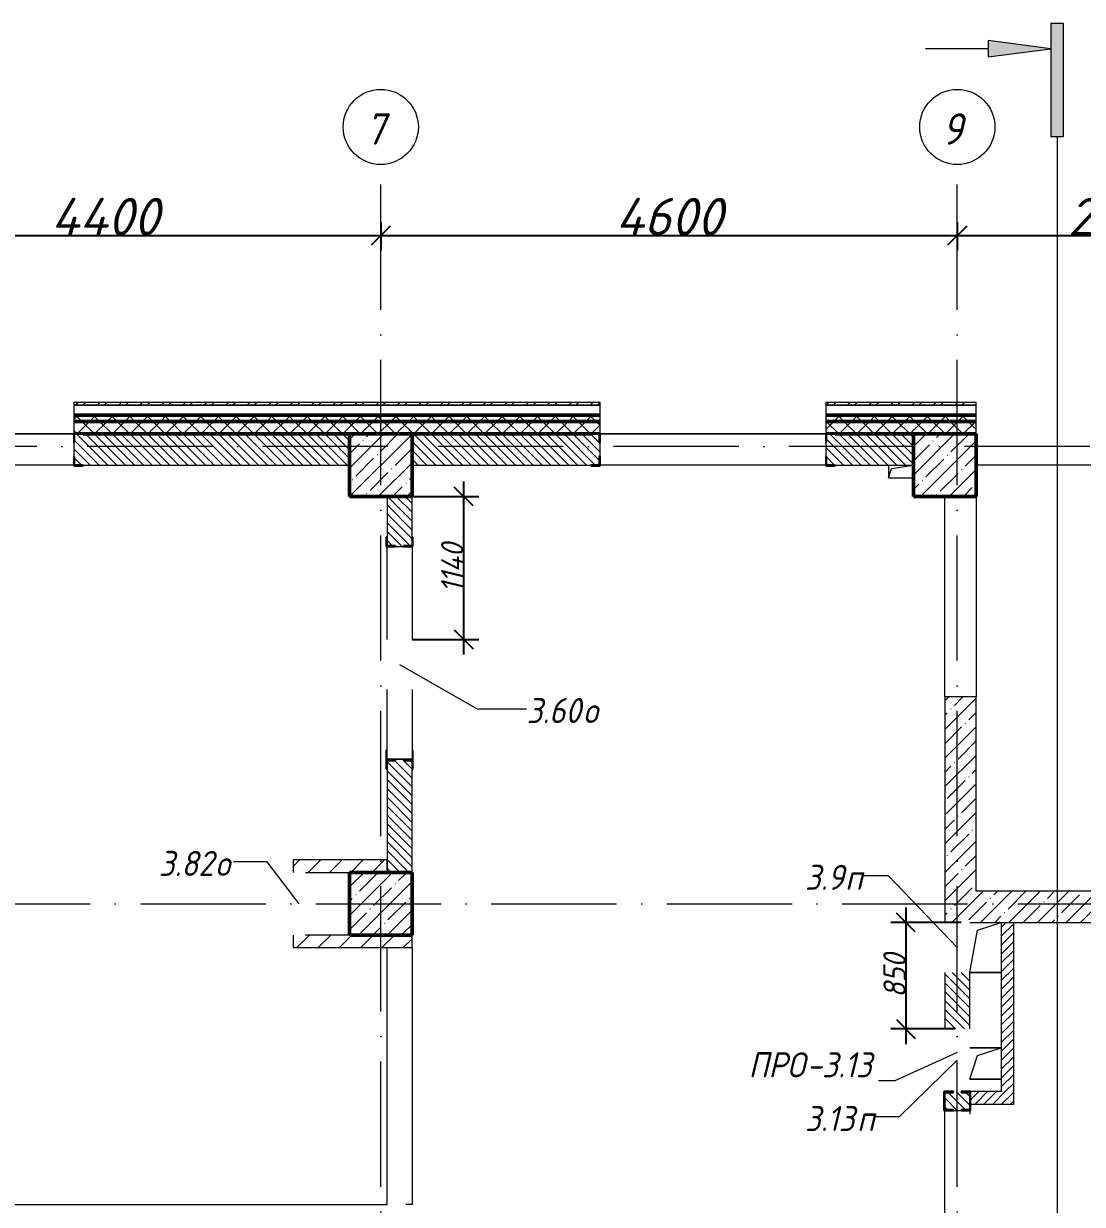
# Model space of a CAD drawing. Header units: millimetres. Extents: x -537608 to 253996, y -217170 to 186033.
# Drawn here: x -171684 to -163237, y 124765 to 134190 of the extents above; entities that cross this region are included whole.
import ezdxf

# ---------------------------------------------------------------- set-up
doc = ezdxf.new("R2010")
doc.units = ezdxf.units.MM
doc.linetypes.add('50_200_ШТРИХ_1Т_ш5_п1_п1_', pattern=[1400, 1000, -200, 0, -200])
for name, color, linetype, lineweight in [('A-____-____-DIMS', 7, 'Continuous', 9), ('A-FLOR-____-OTLN', 7, 'Continuous', 9), ('A-GENM-____-IDEN', 7, 'Continuous', 9), ('A-GENM-____-MCUT', 7, 'Continuous', 25), ('A-GENM-____-OTLN', 7, 'Continuous', 9), ('A-GENM-____-OTLN-1', 7, 'Continuous', 25), ('A-GLAZ-____-IDEN', 7, 'Continuous', 9), ('A-WALL-____-MCUT-1', 7, 'Continuous', 9), ('A-WALL-____-MCUT-2', 7, 'Continuous', 50), ('A-WALL-____-MCUT-3', 7, 'Continuous', 9), ('A-WALL-____-OTLN', 7, 'Continuous', 9), ('A-WALL-____-PATT-1', 7, 'Continuous', 9), ('A-WALL-FNSH-MCUT-1', 7, 'Continuous', 9), ('G-____-____-SYMB', 7, 'Continuous', 9), ('I-WALL-____-OTLN', 7, 'Continuous', 9), ('S-COLS-____-MCUT', 7, 'Continuous', 50), ('S-COLS-____-OTLN', 7, 'Continuous', 9), ('S-GRID-____-IDEN', 7, 'Continuous', 9), ('S-GRID-____-OTLN-1', 7, '50_200_ШТРИХ_1Т_ш5_п1_п1_', 9)]:
    doc.layers.add(name, color=color, linetype=linetype, lineweight=lineweight)
doc.layers.add('G-____-____-SYMB-1', color=9, linetype='Continuous', lineweight=9, true_color=0x808080)
doc.styles.add('ISOCPEUR_I', font='isocpeui.ttf', dxfattribs={"height": 300})
doc.styles.add('ISOCPEUR_I_10', font='isocpeui.ttf', dxfattribs={"width": 0.9, "height": 180})
doc.styles.add('ISOCPEUR_I_9', font='isocpeui.ttf', dxfattribs={"width": 0.9, "height": 250})
doc.dimstyles.new('ISO-1_8_0_9К_СРЕДНИЙ_Кладочные_4', dxfattribs={"dimscale": 304.8, "dimtxt": 179.276612, "dimasz": 0.492126, "dimexe": 0.393701, "dimexo": 0, "dimgap": 0, "dimtad": 1, "dimdec": 3, "dimrnd": 0.001, "dimdsep": 46, "dimtxsty": 'ISOCPEUR_I_10', "dimblk1": 'OBLIQUE', "dimblk2": 'OBLIQUE', "dimsah": 1, "dimcen": 0.09, "dimdle": 0.393701, "dimazin": 0, "dimtfac": 1, "dimtdec": 4, "dimtix": 1, "dimtmove": 1, "dimatfit": 3, "dimfxl": 1, "dimtvp": 1, "dimtolj": 1, "dimtzin": 0, "dimarcsym": 2})
doc.dimstyles.new('ISO-2_5_0_9К_БОЛЬШОЙ_ОСИ', dxfattribs={"dimscale": 304.8, "dimtxt": 248.995294, "dimasz": 0.492126, "dimexe": 0.393701, "dimexo": 0, "dimgap": 0, "dimtad": 1, "dimdec": 0, "dimzin": 0, "dimdsep": 46, "dimtxsty": 'ISOCPEUR_I', "dimblk1": 'OBLIQUE', "dimblk2": 'OBLIQUE', "dimsah": 1, "dimcen": 0.09, "dimdle": 0.393701, "dimazin": 0, "dimtfac": 1, "dimtdec": 4, "dimtix": 1, "dimtmove": 0, "dimatfit": 3, "dimfxl": 1, "dimtvp": 1, "dimtolj": 1, "dimtzin": 0, "dimarcsym": 2})
pattern_1 = [(135, (-178684.97, 83184.237), (-35.35534, -35.35534), [])]
pattern_2 = [(45, (-178684.97, 83184.24), (-70.71068, 70.71068), []), (135, (-178684.97, 83184.24), (-70.71068, -70.71068), [])]
pattern_3 = [(45, (-178684.97, 83184.237), (-35.35534, 35.35534), [])]
pattern_4 = [(45, (-178684.97, 83184.24), (-114.04925, 114.04925), []), (45, (-178570.92, 83184.24), (-114.04925, 114.04925), [201.612, -40.322, 3.353, -36.97])]
pattern_5 = [(45, (-178684.97, 83184.24), (-84.8528, 84.8528), [])]

# ---------------------------------------------------------------- blocks, each defined once
blk = doc.blocks.new('BSC_Колонна _Прямоугольная - 500х500-V12-АР1_План отверстий 3 этажа в осях 1-64_А-ГГ')
at = {"layer": 'S-COLS-____-OTLN'}
h = blk.add_hatch(dxfattribs=at)
h.set_pattern_fill('FP_46', color=256, style=0, pattern_type=2)
h.set_pattern_definition([(45, (-9850, -43981.04), (-114.04925, 114.04925), []), (45, (-9735.95, -43981.04), (-114.04925, 114.04925), [201.613, -40.323, 3.353, -36.97])])
h.paths.add_polyline_path([(-250, -250), (250, -250), (250, 250), (-250, 250)], flags=0)
at = {"layer": 'S-COLS-____-MCUT'}
for p, q in [((250, 250), (-250, 250)), ((-250, 250), (-250, -250)), ((250, -250), (250, 250)), ((-250, -250), (250, -250))]:
    blk.add_line(p, q, dxfattribs=at)
blk = doc.blocks.new('BSC_Колонна _Прямоугольная - 500х500-V78-АР1_План отверстий 3 этажа в осях 1-64_А-ГГ')
at = {"layer": 'S-COLS-____-OTLN'}
h = blk.add_hatch(dxfattribs=at)
h.set_pattern_fill('FP_115', color=256, style=0, pattern_type=2)
h.set_pattern_definition([(45, (-9850, -47481.04), (-114.04925, 114.04925), []), (45, (-9735.95, -47481.04), (-114.04925, 114.04925), [201.613, -40.323, 3.353, -36.97])])
h.paths.add_polyline_path([(-250, -250), (250, -250), (250, 250), (-250, 250)], flags=0)
at = {"layer": 'S-COLS-____-MCUT'}
for p, q in [((250, 250), (-250, 250)), ((-250, 250), (-250, -250)), ((250, -250), (250, 250)), ((-250, -250), (250, -250))]:
    blk.add_line(p, q, dxfattribs=at)
blk = doc.blocks.new('Фахверк_СКБ_Уголок - 250_2700-27497298-АР1_План отверстий 3 этажа в осях 1-64_А-ГГ')
at = {"layer": 'A-GENM-____-MCUT'}
for p, q in [((200, 181), (125, 181)), ((125, 181), (125, 106)), ((125, 106), (131, 106)), ((131, 106), (131, 175)), ((131, 175), (200, 175)), ((200, 175), (200, 181)), ((131, -6), (125, -6)), ((125, -6), (125, -81)), ((125, -81), (200, -81)), ((131, -75), (131, -6)), ((200, -75), (131, -75)), ((200, -81), (200, -75))]:
    blk.add_line(p, q, dxfattribs=at)
blk = doc.blocks.new('Фахверк_СКБ_Уголок - 200_3960_зеркало-28268689-АР1_План отверстий 3 этажа в осях 1-64_А-ГГ')
at = {"layer": 'A-GENM-____-MCUT'}
for p, q in [((200, 156), (125, 156)), ((125, 156), (125, 81)), ((131, 81), (131, 150)), ((131, 150), (200, 150)), ((200, 150), (200, 156)), ((125, 81), (131, 81)), ((131, 19), (125, 19)), ((125, 19), (125, -56)), ((131, -50), (131, 19)), ((125, -56), (200, -56)), ((200, -50), (131, -50)), ((200, -56), (200, -50))]:
    blk.add_line(p, q, dxfattribs=at)
blk = doc.blocks.new('154_Стойка_СКБ_Уголок - СМ-2480_200-28346303-АР1_План отверстий 3 этажа в осях 1-64_А-ГГ')
at = {"layer": 'A-GENM-____-MCUT'}
for p, q in [((125, 156), (125, 81)), ((200, 156), (125, 156)), ((131, 81), (131, 150)), ((131, 150), (200, 150)), ((200, 150), (200, 156)), ((125, 81), (131, 81)), ((131, 19), (125, 19)), ((125, 19), (125, -56)), ((131, -50), (131, 19)), ((125, -56), (200, -56)), ((200, -50), (131, -50)), ((200, -56), (200, -50))]:
    blk.add_line(p, q, dxfattribs=at)
blk = doc.blocks.new('Стойка_Влож_Полоса боковая - Полоса-28213942-АР1_План отверстий 3 этажа в осях 1-64_А-ГГ')
at = {"layer": 'A-GENM-____-OTLN'}
for p, q in [((-5, 60), (0, 60)), ((-5, -60), (-5, 60)), ((0, 31), (0, -31)), ((0, -60), (-5, -60))]:
    blk.add_line(p, q, dxfattribs=at)
blk = doc.blocks.new('Стойка_Влож_Уголок_Опорный - Уголок-28213941-АР1_План отверстий 3 этажа в осях 1-64_А-ГГ')
at = {"layer": 'A-GENM-____-OTLN'}
for p, q in [((-212, -6), (-212, 0)), ((0, 0), (0, -6)), ((-212, -75), (-212, -6)), ((-212, -6), (-206, -6)), ((-212, -75), (-206, -75)), ((-6, -6), (0, -6)), ((-6, -75), (0, -75)), ((0, -6), (0, -75))]:
    blk.add_line(p, q, dxfattribs=at)
blk = doc.blocks.new('Фахверк_СКБ_Уголок - 200_3960-28268576-АР1_План отверстий 3 этажа в осях 1-64_А-ГГ')
at = {"layer": 'A-GENM-____-MCUT'}
for p, q in [((200, 156), (125, 156)), ((125, 156), (125, 81)), ((131, 81), (131, 150)), ((131, 150), (200, 150)), ((200, 150), (200, 156)), ((125, 81), (131, 81)), ((131, 19), (125, 19)), ((125, 19), (125, -56)), ((131, -50), (131, 19)), ((125, -56), (200, -56)), ((200, -50), (131, -50)), ((200, -56), (200, -50))]:
    blk.add_line(p, q, dxfattribs=at)
blk = doc.blocks.new('AR_Отверстие прямоугольное _в плите_ - AR_Отверстие прямоугольное _в плите_-30459204-АР1_План отверстий 3 этажа в осях 1-64_А-ГГ')
at = {"layer": 'A-GENM-____-OTLN'}
for p, q in [((-62.5, 137.5), (125, 200)), ((-125, -200), (-62.5, 137.5)), ((-125, -200), (125, -200))]:
    blk.add_line(p, q, dxfattribs=at)
blk = doc.blocks.new('AR_Отверстие прямоугольное _в плите_ - AR_Отверстие прямоугольное _в плите_-30458064-АР1_План отверстий 3 этажа в осях 1-64_А-ГГ')
at = {"layer": 'A-GENM-____-OTLN'}
for p, q in [((125, 125), (-125, 125)), ((-62.5, 62.5), (125, 125)), ((-125, -125), (-62.5, 62.5)), ((-125, -125), (125, -125))]:
    blk.add_line(p, q, dxfattribs=at)
blk = doc.blocks.new('AR_Отверстие прямоугольное _в плите_ - AR_Отверстие прямоугольное _в плите_-V180-АР1_План отверстий 3 этажа в осях 1-64_А-ГГ')
at = {"layer": 'A-GENM-____-OTLN'}
for p, q in [((-100, 50), (-100, -50)), ((-100, -50), (-75, 25)), ((-75, 25), (100, 50)), ((-100, -50), (100, -50))]:
    blk.add_line(p, q, dxfattribs=at)
blk = doc.blocks.new('Ось сетки - Круг_Ø6_00__ISO-2_5_0_9K_-25732049-АР1_План отверстий 3 этажа в осях 1-64_А-ГГ')
at = {"layer": 'S-GRID-____-IDEN'}
blk.add_circle((0, 0), 3, dxfattribs=at)
blk = doc.blocks.new('Разрез - Заголовок разреза-10218885-АР1_План отверстий 3 этажа в осях 1-64_А-ГГ')
at = {"layer": 'G-____-____-SYMB'}
for points in [[(0, 0.5), (0, -0.5), (-9, -0.5), (-9, 0.5)], [(-6.342, -5.5), (-7.658, -5.5), (-7, -0.5)]]:
    blk.add_hatch(color=256, dxfattribs=at).paths.add_polyline_path(points, flags=0)
for p, q in [((0, 0.5), (-9, 0.5)), ((-9, 0.5), (-9, -0.5)), ((0, -0.5), (0, 0.5)), ((-9, -0.5), (0, -0.5)), ((-7, -0.5), (-7.658, -5.5)), ((-6.342, -5.5), (-7, -0.5)), ((-7.658, -5.5), (-6.342, -5.5)), ((-7, -5.5), (-7, -10.5))]:
    blk.add_line(p, q, dxfattribs=at)
blk = doc.blocks.new('_Oblique')
at = {"color": 0, "linetype": 'ByBlock', "lineweight": -2}
blk.add_line((-0.5, -0.5), (0.5, 0.5), dxfattribs=at)
blk = doc.blocks.new('*D1090')
at = {"layer": 'A-____-____-DIMS', "color": 0, "lineweight": -2, "transparency": 16777216}
for p, q in [((-164644.9, 127135.3), (-164644.9, 126045.3)), ((-164203, 127015.3), (-164764.9, 127015.3)), ((-164253, 126165.3), (-164764.9, 126165.3))]:
    blk.add_line(p, q, dxfattribs=at)
at = {"layer": 'Defpoints', "color": 0, "transparency": 16777216}
for p in [(-164203, 127015.3), (-164644.9, 126165.3), (-164253, 126165.3)]:
    blk.add_point(p, dxfattribs=at)
at = {"layer": 'A-____-____-DIMS', "color": 0, "lineweight": -2, "transparency": 16777216, "xscale": 150, "yscale": 150, "zscale": 150}
for p, rotation in [((-164644.9, 127015.3), 90), ((-164644.9, 126165.3), 270)]:
    blk.add_blockref('_Oblique', p, dxfattribs=dict(at, rotation=rotation))
at = {"layer": 'A-____-____-DIMS', "color": 0, "transparency": 16777216, "insert": (-164734.9, 126590.3), "char_height": 180, "width": 409.578, "attachment_point": 5, "rotation": 90, "style": 'ISOCPEUR_I_10'}
blk.add_mtext('\\A1;850', dxfattribs=at)
blk = doc.blocks.new('*D1200')
at = {"layer": 'A-____-____-DIMS', "color": 0, "lineweight": -2, "transparency": 16777216}
for p, q in [((-173235, 132605.1), (-173235, 132379)), ((-168835, 132605.1), (-168835, 132379)), ((-173355, 132499), (-168715, 132499))]:
    blk.add_line(p, q, dxfattribs=at)
at = {"layer": 'Defpoints', "color": 0, "transparency": 16777216}
for p in [(-173235, 132605.1), (-168835, 132605.1), (-168835, 132499)]:
    blk.add_point(p, dxfattribs=at)
at = {"layer": 'A-____-____-DIMS', "color": 0, "lineweight": -2, "transparency": 16777216, "xscale": 150, "yscale": 150, "zscale": 150, "rotation": 180}
blk.add_blockref('_Oblique', (-173235, 132499), dxfattribs=at)
at = {"layer": 'A-____-____-DIMS', "color": 0, "lineweight": -2, "transparency": 16777216, "xscale": 150, "yscale": 150, "zscale": 150}
blk.add_blockref('_Oblique', (-168835, 132499), dxfattribs=at)
at = {"layer": 'A-____-____-DIMS', "color": 0, "transparency": 16777216, "insert": (-171035, 132649), "char_height": 300, "width": 804.446, "attachment_point": 5, "style": 'ISOCPEUR_I'}
blk.add_mtext('\\A1;4400', dxfattribs=at)
blk = doc.blocks.new('*D1201')
at = {"layer": 'A-____-____-DIMS', "color": 0, "lineweight": -2, "transparency": 16777216}
for p, q in [((-168835, 132605.1), (-168835, 132379)), ((-164235, 132605.1), (-164235, 132379)), ((-168955, 132499), (-164115, 132499))]:
    blk.add_line(p, q, dxfattribs=at)
at = {"layer": 'Defpoints', "color": 0, "transparency": 16777216}
for p in [(-168835, 132605.1), (-164235, 132605.1), (-164235, 132499)]:
    blk.add_point(p, dxfattribs=at)
at = {"layer": 'A-____-____-DIMS', "color": 0, "lineweight": -2, "transparency": 16777216, "xscale": 150, "yscale": 150, "zscale": 150, "rotation": 180}
blk.add_blockref('_Oblique', (-168835, 132499), dxfattribs=at)
at = {"layer": 'A-____-____-DIMS', "color": 0, "lineweight": -2, "transparency": 16777216, "xscale": 150, "yscale": 150, "zscale": 150}
blk.add_blockref('_Oblique', (-164235, 132499), dxfattribs=at)
at = {"layer": 'A-____-____-DIMS', "color": 0, "transparency": 16777216, "insert": (-166535, 132649), "char_height": 300, "width": 781.462, "attachment_point": 5, "style": 'ISOCPEUR_I'}
blk.add_mtext('\\A1;4600', dxfattribs=at)
blk = doc.blocks.new('*D1202')
at = {"layer": 'A-____-____-DIMS', "color": 0, "lineweight": -2, "transparency": 16777216}
for p, q in [((-164235, 132605.1), (-164235, 132379)), ((-161635, 132605.1), (-161635, 132379)), ((-164355, 132499), (-161515, 132499))]:
    blk.add_line(p, q, dxfattribs=at)
at = {"layer": 'Defpoints', "color": 0, "transparency": 16777216}
for p in [(-164235, 132605.1), (-161635, 132605.1), (-161635, 132499)]:
    blk.add_point(p, dxfattribs=at)
at = {"layer": 'A-____-____-DIMS', "color": 0, "lineweight": -2, "transparency": 16777216, "xscale": 150, "yscale": 150, "zscale": 150, "rotation": 180}
blk.add_blockref('_Oblique', (-164235, 132499), dxfattribs=at)
at = {"layer": 'A-____-____-DIMS', "color": 0, "lineweight": -2, "transparency": 16777216, "xscale": 150, "yscale": 150, "zscale": 150}
blk.add_blockref('_Oblique', (-161635, 132499), dxfattribs=at)
at = {"layer": 'A-____-____-DIMS', "color": 0, "transparency": 16777216, "insert": (-162935, 132649), "char_height": 300, "width": 758.478, "attachment_point": 5, "style": 'ISOCPEUR_I'}
blk.add_mtext('\\A1;2600', dxfattribs=at)
blk = doc.blocks.new('*D1254')
at = {"layer": 'A-____-____-DIMS', "color": 0, "lineweight": -2, "transparency": 16777216}
for p, q in [((-168173.5, 130535.3), (-168173.5, 129155.3)), ((-168585, 130415.3), (-168053.5, 130415.3)), ((-168585, 129275.3), (-168053.5, 129275.3))]:
    blk.add_line(p, q, dxfattribs=at)
at = {"layer": 'Defpoints', "color": 0, "transparency": 16777216}
for p in [(-168585, 130415.3), (-168585, 129275.3), (-168173.5, 129275.3)]:
    blk.add_point(p, dxfattribs=at)
at = {"layer": 'A-____-____-DIMS', "color": 0, "lineweight": -2, "transparency": 16777216, "xscale": 150, "yscale": 150, "zscale": 150}
for p, rotation in [((-168173.5, 130415.3), 90), ((-168173.5, 129275.3), 270)]:
    blk.add_blockref('_Oblique', p, dxfattribs=dict(at, rotation=rotation))
at = {"layer": 'A-____-____-DIMS', "color": 0, "transparency": 16777216, "insert": (-168263.5, 129845.3), "char_height": 180, "width": 479.91, "attachment_point": 5, "rotation": 90, "style": 'ISOCPEUR_I_10'}
blk.add_mtext('\\A1;1140', dxfattribs=at)

msp = doc.modelspace()

# ---------------------------------------------------------------- hatches: boundary and pattern name
at = {"layer": 'A-WALL-____-PATT-1'}
h = msp.add_hatch(dxfattribs=at)
h.set_pattern_fill('FP_3', color=256, style=0, pattern_type=2)
h.set_pattern_definition([(45, (-178684.97, 83184.24), (-85.53659, 85.53659), []), (45, (-178627.95, 83184.24), (-85.53659, 85.53659), [])])
h.paths.add_polyline_path([(-154904.9702, 131145.2788), (-154904.9702, 131165.2788), (-163084.9702, 131165.2788), (-163084.9702, 131145.2788), (-157489.0756, 131145.2788)], flags=0)
h.paths.add_polyline_path([(-164084.9702, 131145.2788), (-164084.9702, 131165.2788), (-165284.9702, 131165.2788), (-165284.9702, 131145.2788), (-164558.9328, 131145.2788)], flags=0)
h.paths.add_polyline_path([(-167084.9702, 131145.2788), (-167084.9702, 131165.2788), (-171284.9702, 131165.2788), (-171284.9702, 131145.2788), (-168093.8614, 131145.2788)], flags=0)
h.paths.add_polyline_path([(-173084.9702, 131145.2788), (-173084.9702, 131165.2788), (-181364.9702, 131165.2788), (-181364.9702, 131145.2788), (-173396.2542, 131145.2788)], flags=0)
h = msp.add_hatch(dxfattribs=at)
h.set_pattern_fill('FP_1', color=256, style=0, pattern_type=2)
h.set_pattern_definition(pattern_2)
h.paths.add_polyline_path([(-154904.9702, 131015.2788), (-154904.9702, 131065.2788), (-163084.9702, 131065.2788), (-163084.9702, 131015.2788), (-157489.0756, 131015.2788)], flags=0)
h.paths.add_polyline_path([(-164084.9702, 131015.2788), (-164084.9702, 131065.2788), (-165284.9702, 131065.2788), (-165284.9702, 131015.2788), (-164558.9328, 131015.2788)], flags=0)
h.paths.add_polyline_path([(-167084.9702, 131015.2788), (-167084.9702, 131065.2788), (-171284.9702, 131065.2788), (-171284.9702, 131015.2788), (-168093.8614, 131015.2788)], flags=0)
h.paths.add_polyline_path([(-173396.2542, 131015.2788), (-173084.9702, 131015.2788), (-173084.9702, 131065.2788), (-181234.9702, 131065.2788), (-181234.9702, 131015.2788), (-175163.7185, 131015.2788)], flags=0)
h = msp.add_hatch(dxfattribs=at)
h.set_pattern_fill('FP_1', color=256, style=0, pattern_type=2)
h.set_pattern_definition(pattern_2)
h.paths.add_polyline_path([(-154984.9702, 130915.2788), (-154904.9702, 130915.2788), (-154904.9702, 131015.2788), (-163084.9702, 131015.2788), (-163084.9702, 130915.2788), (-155034.9702, 130915.2788)], flags=0)
h.paths.add_polyline_path([(-164084.9702, 130915.2788), (-164084.9702, 131015.2788), (-165284.9702, 131015.2788), (-165284.9702, 130921.2788), (-165209.9702, 130921.2788), (-165209.9702, 130915.2788), (-164558.9328, 130915.2788)], flags=0)
h.paths.add_polyline_path([(-167159.9702, 130915.2788), (-167159.9702, 130921.2788), (-167084.9702, 130921.2788), (-167084.9702, 131015.2788), (-171284.9702, 131015.2788), (-171284.9702, 130921.2788), (-171209.9702, 130921.2788), (-171209.9702, 130915.2788), (-168093.8614, 130915.2788)], flags=0)
h.paths.add_polyline_path([(-173084.9702, 130915.2788), (-173084.9702, 131015.2788), (-181134.9702, 131015.2788), (-181134.9702, 130915.2788), (-173396.2542, 130915.2788)], flags=0)
h = msp.add_hatch(dxfattribs=at)
h.set_pattern_fill('FP_6', color=256, style=0, pattern_type=2)
h.set_pattern_definition(pattern_1)
h.paths.add_polyline_path([(-169084.9702, 130665.2788), (-169084.9702, 130915.2788), (-171278.9702, 130915.2788), (-171278.9702, 130846.2788), (-171284.9702, 130846.2788), (-171284.9702, 130734.2788), (-171278.9702, 130734.2788), (-171278.9702, 130665.2788), (-169861.3257, 130665.2788)], flags=0)
h = msp.add_hatch(dxfattribs=at)
h.set_pattern_fill('FP_6', color=256, style=0, pattern_type=2)
h.set_pattern_definition(pattern_1)
h.paths.add_polyline_path([(-165278.9702, 130665.2788), (-164584.9702, 130665.2788), (-164584.9702, 130915.2788), (-165278.9702, 130915.2788), (-165278.9702, 130846.2788), (-165284.9702, 130846.2788), (-165284.9702, 130734.2788), (-165278.9702, 130734.2788)], flags=0)
h.paths.add_polyline_path([(-168584.9702, 130665.2788), (-167090.9702, 130666.2788), (-167090.9702, 130734.2788), (-167084.9702, 130734.2788), (-167084.9702, 130846.2788), (-167090.9702, 130846.2788), (-167090.9702, 130915.2788), (-168584.9702, 130915.2788)], flags=0)
h = msp.add_hatch(dxfattribs=at)
h.set_pattern_fill('FP_6', color=256, style=0, pattern_type=2)
h.set_pattern_definition(pattern_1)
h.paths.add_polyline_path([(-168584.9702, 127415.2788), (-168584.9702, 128309.2788), (-168653.9702, 128309.2788), (-168653.9702, 128315.2788), (-168715.9702, 128315.2788), (-168715.9702, 128309.2788), (-168784.9702, 128309.2788), (-168784.9702, 127415.2788), (-168624.9702, 127415.2788)], flags=0)
h.paths.add_polyline_path([(-168653.9702, 130015.2788), (-168653.9702, 130021.2788), (-168584.9702, 130021.2788), (-168584.9702, 130415.2788), (-168784.9702, 130415.2788), (-168784.9702, 130021.2788), (-168715.9702, 130021.2788), (-168715.9702, 130015.2788)], flags=0)
h = msp.add_hatch(dxfattribs=at)
h.set_pattern_fill('FP_38', color=256, style=0, pattern_type=2)
h.set_pattern_definition(pattern_4)
h.paths.add_polyline_path([(-164334.9702, 127015.2788), (-164084.9702, 127015.2788), (-164084.9702, 128815.2788), (-164334.9702, 128815.2788), (-164334.9702, 128639.8697)], flags=0)
h = msp.add_hatch(dxfattribs=at)
h.set_pattern_fill('FP_4', color=256, style=0, pattern_type=2)
h.set_pattern_definition(pattern_5)
h.paths.add_polyline_path([(-168784.9702, 127415.2788), (-168784.9702, 127515.2788), (-169534.9702, 127515.2788), (-169534.9702, 127415.2788), (-169084.9702, 127415.2788)], flags=0)
h = msp.add_hatch(dxfattribs=at)
h.set_pattern_fill('FP_38', color=256, style=0, pattern_type=2)
h.set_pattern_definition(pattern_4)
h.paths.add_polyline_path([(-155634.9702, 127015.2788), (-155634.9702, 127265.2788), (-164084.9702, 127265.2788), (-164084.9702, 127015.2788), (-157489.0756, 127015.2788)], flags=0)
h = msp.add_hatch(dxfattribs=at)
h.set_pattern_fill('FP_5', color=256, style=0, pattern_type=2)
h.set_pattern_definition(pattern_3)
h.paths.add_polyline_path([(-163784.9702, 125665.2788), (-163784.9702, 127015.2788), (-163884.9702, 127015.2788), (-163884.9702, 125665.2788)], flags=0)
h = msp.add_hatch(dxfattribs=at)
h.set_pattern_fill('FP_4', color=256, style=0, pattern_type=2)
h.set_pattern_definition(pattern_5)
h.paths.add_polyline_path([(-169434.9702, 126815.2788), (-168584.9702, 126815.2788), (-168584.9702, 126915.2788), (-169534.9702, 126915.2788), (-169534.9702, 126815.2788)], flags=0)
h = msp.add_hatch(dxfattribs=at)
h.set_pattern_fill('FP_6', color=256, style=0, pattern_type=2)
h.set_pattern_definition(pattern_1)
h.paths.add_polyline_path([(-164294.9702, 124565.2788), (-164134.9702, 124565.2788), (-164134.9702, 124615.2788), (-164334.9702, 124615.2788), (-164334.9702, 124565.2788)], flags=0)
h.paths.add_polyline_path([(-164203.9702, 125515.2788), (-164203.9702, 125521.2788), (-164134.9702, 125521.2788), (-164134.9702, 125659.2788), (-164203.9702, 125659.2788), (-164203.9702, 125665.2788), (-164265.9702, 125665.2788), (-164265.9702, 125659.2788), (-164334.9702, 125659.2788), (-164334.1702, 125521.2788), (-164265.9702, 125521.2788), (-164265.9702, 125515.2788)], flags=0)
h.paths.add_polyline_path([(-164134.9702, 126165.2788), (-164134.9702, 126615.2788), (-164334.9702, 126615.2788), (-164334.9702, 126165.2788), (-164248.3035, 126165.2788)], flags=0)
h = msp.add_hatch(dxfattribs=at)
h.set_pattern_fill('FP_5', color=256, style=0, pattern_type=2)
h.set_pattern_definition(pattern_3)
h.paths.add_polyline_path([(-164128.9702, 125565.2788), (-163784.9702, 125565.2788), (-163784.9702, 125665.2788), (-164128.9702, 125665.2788), (-164128.9702, 125567.6788)], flags=0)
at = {"layer": 'S-COLS-____-OTLN'}
h = msp.add_hatch(dxfattribs=at)
h.set_pattern_fill('FP_38', color=256, style=0, pattern_type=2)
h.set_pattern_definition(pattern_4)
h.paths.add_polyline_path([(-164558.9328, 130415.2788), (-164084.9702, 130415.2788), (-164084.9702, 130915.2788), (-164584.9702, 130915.2788), (-164584.9702, 130415.2788)], flags=0)

# ---------------------------------------------------------------- linework, layer by layer
at = {"layer": 'A-FLOR-____-OTLN'}
for p, q in [((-163884.9702, 126615.2788), (-164134.9702, 126615.2788)), ((-164134.9702, 126015.2788), (-163884.9702, 126015.2788)), ((-163884.9702, 125765.2788), (-164134.9702, 125765.2788))]:
    msp.add_line(p, q, dxfattribs=at)
at = {"layer": 'A-GENM-____-IDEN'}
for p, q in [((-164234.9702, 125977.5731), (-164732.9867, 125752.2257)), ((-164732.9867, 125752.2257), (-164864.4069, 125752.2257))]:
    msp.add_line(p, q, dxfattribs=at)
at = {"layer": 'A-GLAZ-____-IDEN'}
for p, q in [((-168684.9702, 129075.2788), (-168065.0096, 128719.8022)), ((-168065.0096, 128719.8022), (-167671.399, 128719.8022)), ((-169742.0204, 127499.2259), (-170010.971, 127499.2259)), ((-169484.9702, 127165.2788), (-169742.0204, 127499.2259)), ((-164784.2341, 127388.1932), (-164986.7791, 127388.1932)), ((-164234.9702, 126815.2788), (-164784.2341, 127388.1932)), ((-164234.9702, 125915.2788), (-164698.8462, 125463.1108)), ((-164698.8462, 125463.1108), (-164891.3768, 125463.1108))]:
    msp.add_line(p, q, dxfattribs=at)
at = {"layer": 'A-WALL-____-MCUT-1'}
for p, q in [((-164334.9702, 128815.2788), (-164334.9702, 127015.2788)), ((-164084.9702, 128815.2788), (-164334.9702, 128815.2788)), ((-164084.9702, 127265.2788), (-164084.9702, 128815.2788)), ((-155634.9702, 127265.2788), (-164084.9702, 127265.2788)), ((-164134.9702, 127015.2788), (-155634.9702, 127015.2788))]:
    msp.add_line(p, q, dxfattribs=at)
at = {"layer": 'A-WALL-____-MCUT-2'}
for p, q in [((-167084.9702, 131065.2788), (-171284.9702, 131065.2788)), ((-167084.9702, 131015.2788), (-171284.9702, 131015.2788)), ((-164084.9702, 131065.2788), (-165284.9702, 131065.2788)), ((-164084.9702, 131015.2788), (-165284.9702, 131015.2788)), ((-171209.9702, 130915.2788), (-169084.9702, 130915.2788)), ((-167159.9702, 130915.2788), (-168584.9702, 130915.2788)), ((-164584.9702, 130915.2788), (-165209.9702, 130915.2788)), ((-164584.9702, 130665.2788), (-164584.9702, 130915.2788))]:
    msp.add_line(p, q, dxfattribs=at)
at = {"layer": 'A-WALL-____-MCUT-3'}
for p, q in [((-167084.9702, 131145.2788), (-171284.9702, 131145.2788)), ((-171284.9702, 131145.2788), (-171284.9702, 130921.2788)), ((-167084.9702, 130921.2788), (-167084.9702, 131145.2788)), ((-164084.9702, 131145.2788), (-165284.9702, 131145.2788)), ((-165284.9702, 131145.2788), (-165284.9702, 130921.2788)), ((-164084.9702, 130915.2788), (-164084.9702, 131145.2788)), ((-164584.9702, 130915.2788), (-164084.9702, 130915.2788)), ((-171284.9702, 130846.2788), (-171284.9702, 130734.2788)), ((-167084.9702, 130734.2788), (-167084.9702, 130846.2788)), ((-165284.9702, 130846.2788), (-165284.9702, 130734.2788)), ((-171209.9702, 130665.2788), (-169084.9702, 130665.2788)), ((-168584.9702, 130665.2788), (-167159.9702, 130665.2788)), ((-165209.9702, 130665.2788), (-164584.9702, 130665.2788)), ((-168784.9702, 130415.2788), (-168784.9702, 130090.2788)), ((-168584.9702, 130090.2788), (-168584.9702, 130415.2788)), ((-168715.9702, 130015.2788), (-168653.9702, 130015.2788)), ((-168784.9702, 128240.2788), (-168784.9702, 127415.2788)), ((-168584.9702, 127415.2788), (-168584.9702, 128240.2788)), ((-164334.9702, 126615.2788), (-164334.9702, 126165.2788)), ((-164134.9702, 126165.2788), (-164134.9702, 126615.2788)), ((-164265.9702, 125515.2788), (-164203.9702, 125515.2788))]:
    msp.add_line(p, q, dxfattribs=at)
at = {"layer": 'A-WALL-____-OTLN'}
for p, q in [((-171284.9702, 130915.2788), (-173084.9702, 130915.2788)), ((-173084.9702, 130915.2788), (-171284.9702, 130915.2788)), ((-165284.9702, 130915.2788), (-167084.9702, 130915.2788)), ((-167084.9702, 130915.2788), (-165284.9702, 130915.2788)), ((-171284.9702, 130665.2788), (-173084.9702, 130665.2788)), ((-165284.9702, 130665.2788), (-167084.9702, 130665.2788)), ((-163084.9702, 130665.2788), (-164084.9702, 130665.2788)), ((-164334.9702, 128815.2788), (-164334.9702, 130415.2788)), ((-164084.9702, 130415.2788), (-164084.9702, 128815.2788))]:
    msp.add_line(p, q, dxfattribs=at)
at = {"layer": 'A-WALL-FNSH-MCUT-1'}
for p, q in [((-167084.9702, 131165.2788), (-171284.9702, 131165.2788)), ((-171284.9702, 131165.2788), (-171284.9702, 131145.2788)), ((-171284.9702, 131145.2788), (-167084.9702, 131145.2788)), ((-167084.9702, 131145.2788), (-167084.9702, 131165.2788)), ((-164084.9702, 131165.2788), (-165284.9702, 131165.2788)), ((-165284.9702, 131165.2788), (-165284.9702, 131145.2788)), ((-165284.9702, 131145.2788), (-164084.9702, 131145.2788)), ((-164084.9702, 131145.2788), (-164084.9702, 131165.2788)), ((-168784.9702, 127515.2788), (-169534.9702, 127515.2788)), ((-169534.9702, 127515.2788), (-169534.9702, 127415.2788)), ((-168784.9702, 127415.2788), (-168784.9702, 127515.2788)), ((-169434.9702, 127415.2788), (-169084.9702, 127415.2788)), ((-163884.9702, 127015.2788), (-163884.9702, 125665.2788)), ((-163784.9702, 125565.2788), (-163784.9702, 127015.2788)), ((-169534.9702, 126915.2788), (-169534.9702, 126815.2788)), ((-169084.9702, 126915.2788), (-169434.9702, 126915.2788)), ((-168584.9702, 126815.2788), (-168584.9702, 126915.2788)), ((-169534.9702, 126815.2788), (-168584.9702, 126815.2788)), ((-163884.9702, 125665.2788), (-164128.9702, 125665.2788)), ((-164128.9702, 125565.2788), (-163784.9702, 125565.2788))]:
    msp.add_line(p, q, dxfattribs=at)
at = {"layer": 'G-____-____-SYMB-1'}
msp.add_line((-163438.6992, 133289.9824), (-163438.6992, 78484.0974), dxfattribs=at)
at = {"layer": 'I-WALL-____-OTLN'}
for p, q in [((-168784.9702, 129275.2788), (-168784.9702, 130015.2788)), ((-168584.9702, 130015.2788), (-168584.9702, 129275.2788)), ((-168784.9702, 128315.2788), (-168784.9702, 128875.2788)), ((-168584.9702, 128875.2788), (-168584.9702, 128315.2788)), ((-168784.9702, 124765.2788), (-168784.9702, 126815.2788)), ((-168584.9702, 126815.2788), (-168584.9702, 124765.2788)), ((-164334.9702, 124690.2788), (-164334.9702, 125515.2788)), ((-164134.9702, 125515.2788), (-164134.9702, 125485.2788)), ((-173084.9702, 124765.2788), (-168784.9702, 124765.2788)), ((-168584.9702, 124765.2788), (-168634.9702, 124765.2788))]:
    msp.add_line(p, q, dxfattribs=at)
at = {"layer": 'S-COLS-____-MCUT'}
for p, q in [((-164084.9702, 130915.2788), (-164584.9702, 130915.2788)), ((-164084.9702, 130415.2788), (-164084.9702, 130915.2788)), ((-164584.9702, 130665.2788), (-164584.9702, 130415.2788)), ((-164584.9702, 130415.2788), (-164084.9702, 130415.2788))]:
    msp.add_line(p, q, dxfattribs=at)
at = {"layer": 'S-COLS-____-OTLN'}
msp.add_line((-164584.9702, 130915.2788), (-164584.9702, 130665.2788), dxfattribs=at)
at = {"layer": 'S-GRID-____-OTLN-1'}
for p, q in [((-168834.9702, 78701.6305), (-168834.9702, 133065.1964)), ((-164234.9702, 78701.6305), (-164234.9702, 133065.1964)), ((-151977.231, 130815.2788), (-183353.7404, 130815.2788)), ((-183353.7404, 127165.2788), (-151977.231, 127165.2788))]:
    msp.add_line(p, q, dxfattribs=at)

# ---------------------------------------------------------------- block references
at = {"layer": 'A-GENM-____-OTLN'}
for name, p in [('AR_Отверстие прямоугольное _в плите_ - AR_Отверстие прямоугольное _в плите_-V180-АР1_План отверстий 3 этажа в осях 1-64_А-ГГ', (-164684.9702, 130615.2788)), ('AR_Отверстие прямоугольное _в плите_ - AR_Отверстие прямоугольное _в плите_-30459204-АР1_План отверстий 3 этажа в осях 1-64_А-ГГ', (-164009.9702, 126815.2788)), ('AR_Отверстие прямоугольное _в плите_ - AR_Отверстие прямоугольное _в плите_-30458064-АР1_План отверстий 3 этажа в осях 1-64_А-ГГ', (-164009.9702, 125890.2788))]:
    msp.add_blockref(name, p, dxfattribs=at)
for name, p, rotation in [('Стойка_Влож_Уголок_Опорный - Уголок-28213941-АР1_План отверстий 3 этажа в осях 1-64_А-ГГ', (-168790.9702, 128315.2788), 180), ('Стойка_Влож_Полоса боковая - Полоса-28213942-АР1_План отверстий 3 этажа в осях 1-64_А-ГГ', (-168684.9702, 128315.2788), 269.9999999999999)]:
    msp.add_blockref(name, p, dxfattribs=dict(at, rotation=rotation))
at = {"layer": 'A-GENM-____-OTLN-1'}
for p in [(-171409.9702, 130740.2788), (-165409.9702, 130740.2788)]:
    msp.add_blockref('Фахверк_СКБ_Уголок - 250_2700-27497298-АР1_План отверстий 3 этажа в осях 1-64_А-ГГ', p, dxfattribs=at)
for name, p, rotation in [('Фахверк_СКБ_Уголок - 250_2700-27497298-АР1_План отверстий 3 этажа в осях 1-64_А-ГГ', (-166959.9702, 130840.2788), 180), ('Фахверк_СКБ_Уголок - 200_3960-28268576-АР1_План отверстий 3 этажа в осях 1-64_А-ГГ', (-168634.9702, 129890.2788), 89.99999999999991), ('154_Стойка_СКБ_Уголок - СМ-2480_200-28346303-АР1_План отверстий 3 этажа в осях 1-64_А-ГГ', (-168734.9702, 128440.2788), 269.9999999999999), ('Фахверк_СКБ_Уголок - 200_3960_зеркало-28268689-АР1_План отверстий 3 этажа в осях 1-64_А-ГГ', (-164284.9702, 125790.2788), 270.0000000000007), ('Фахверк_СКБ_Уголок - 200_3960_зеркало-28268689-АР1_План отверстий 3 этажа в осях 1-64_А-ГГ', (-164184.9702, 125390.2788), 90.00000000000071)]:
    msp.add_blockref(name, p, dxfattribs=dict(at, rotation=rotation))
at = {"layer": 'G-____-____-SYMB', "xscale": 99.99999999999993, "yscale": 99.99999999999993, "zscale": 99.99999999999993, "rotation": 269.9999999999996}
msp.add_blockref('Разрез - Заголовок разреза-10218885-АР1_План отверстий 3 этажа в осях 1-64_А-ГГ', (-163438.6992, 133289.9824), dxfattribs=at)
at = {"layer": 'S-COLS-____-OTLN'}
for name, p in [('BSC_Колонна _Прямоугольная - 500х500-V78-АР1_План отверстий 3 этажа в осях 1-64_А-ГГ', (-168834.9702, 130665.2788)), ('BSC_Колонна _Прямоугольная - 500х500-V12-АР1_План отверстий 3 этажа в осях 1-64_А-ГГ', (-168834.9702, 127165.2788))]:
    msp.add_blockref(name, p, dxfattribs=at)
at = {"layer": 'S-GRID-____-IDEN', "xscale": 99.99999999999993, "yscale": 99.99999999999993, "zscale": 99.99999999999993}
for p in [(-168834.9702, 133365.1964), (-164234.9702, 133365.1964)]:
    msp.add_blockref('Ось сетки - Круг_Ø6_00__ISO-2_5_0_9K_-25732049-АР1_План отверстий 3 этажа в осях 1-64_А-ГГ', p, dxfattribs=at)

# ---------------------------------------------------------------- texts
at = {"layer": 'A-GENM-____-IDEN', "char_height": 200, "attachment_point": 1, "style": 'ISOCPEUR_I_9'}
for s, insert, width in [('ПРО', (-165900.1648, 125979.3419), 562.784625), ('-3.13', (-165435.8211, 125979.3419), 663.79725)]:
    msp.add_mtext(s, dxfattribs=dict(at, insert=insert, width=width))
at = {"layer": 'A-GLAZ-____-IDEN', "char_height": 200, "attachment_point": 1, "style": 'ISOCPEUR_I_9'}
for s, insert, width in [('3.60', (-167671.399, 128807.4168), 548.35425), ('\\fISOCPEUR|b0|i1|c204|p34|;\\W.9;о', (-167218.9615, 128807.4168), 158.734125), ('3.82', (-170606.4256, 127586.8405), 548.35425), ('\\fISOCPEUR|b0|i1|c204|p34|;\\W.9;о', (-170153.9881, 127586.8405), 158.734125), ('3.9', (-165450.8284, 127475.8078), 389.620125), ('\\fISOCPEUR|b0|i1|c204|p34|;\\W.9;п', (-165129.3597, 127475.8078), 158.734125), ('3.13', (-165450.8284, 125550.7253), 505.063125), ('\\fISOCPEUR|b0|i1|c204|p34|;\\W.9;п', (-165034.1097, 125550.7253), 158.734125)]:
    msp.add_mtext(s, dxfattribs=dict(at, insert=insert, width=width))
at = {"layer": 'S-GRID-____-IDEN', "char_height": 250, "width": 202.02525, "attachment_point": 1, "style": 'ISOCPEUR_I'}
for s, insert in [('\\fISOCPEUR|b0|i1|c204|p34|;\\W.9;7', (-168956.6485, 133473.9711)), ('\\fISOCPEUR|b0|i1|c204|p34|;\\W.9;9', (-164356.6485, 133473.9711))]:
    msp.add_mtext(s, dxfattribs=dict(at, insert=insert))

# ---------------------------------------------------------------- dimensions: what is measured, and where the dimension line sits
at = {"layer": 'A-____-____-DIMS'}
for base, p1, p2, override, picture, middle in [((-168834.9702, 132499.0211), (-173234.9702, 132605.0871), (-168834.9702, 132605.0871), {"dimpost": '<>', "dimfxl": 4400}, '*D1200', (-171034.9702, 132649.0211)), ((-164234.9702, 132499.0211), (-168834.9702, 132605.0871), (-164234.9702, 132605.0871), {"dimpost": '<>', "dimfxl": 4600}, '*D1201', (-166534.9702, 132649.0211)), ((-161634.9702, 132499.0211), (-164234.9702, 132605.0871), (-161634.9702, 132605.0871), {"dimpost": '<>', "dimfxl": 2600}, '*D1202', (-162934.9702, 132649.0211))]:
    dim = msp.add_linear_dim(base=base, p1=p1, p2=p2, dimstyle='ISO-2_5_0_9К_БОЛЬШОЙ_ОСИ', override=override, dxfattribs=at)
    dim.commit()
    dim.dimension.update_dxf_attribs({"geometry": picture, "text_midpoint": middle})
for base, p1, p2, override, picture, middle in [((-168173.4974, 129275.2788), (-168584.9702, 130415.2788), (-168584.9702, 129275.2788), {"dimpost": '<>', "dimfxl": 1140}, '*D1254', (-168263.4974, 129845.2788)), ((-164644.922, 126165.2788), (-164202.9787, 127015.2788), (-164252.9787, 126165.2788), {"dimpost": '<>', "dimfxl": 851.469318}, '*D1090', (-164734.922, 126590.2788))]:
    dim = msp.add_linear_dim(base=base, p1=p1, p2=p2, angle=90, dimstyle='ISO-1_8_0_9К_СРЕДНИЙ_Кладочные_4', override=override, dxfattribs=at)
    dim.commit()
    dim.dimension.update_dxf_attribs({"geometry": picture, "text_midpoint": middle})

doc.saveas('drawing.dxf')
